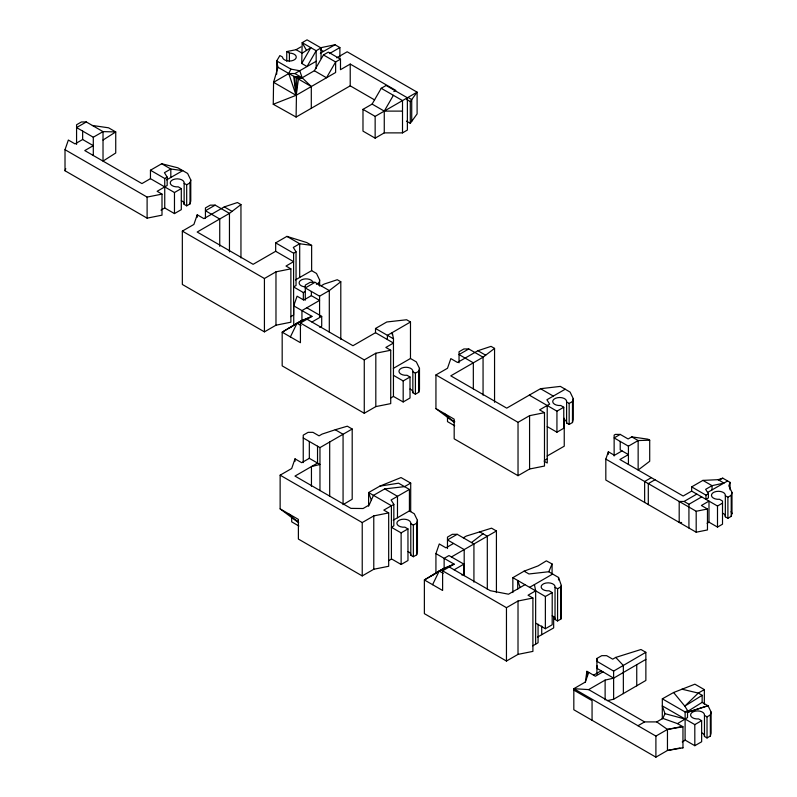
<?xml version="1.0" encoding="UTF-8"?>
<svg xmlns="http://www.w3.org/2000/svg" width="797" height="797" viewBox="0 0 797 797"><rect width="100%" height="100%" fill="white"/><g stroke="black" fill="none" stroke-linecap="round" stroke-linejoin="round"><path stroke-width="1.2" d="M293.734 325.495L293.734 305.839L297.082 296.185L303.767 300.051L311.368 295.657L319.577 300.399L301.943 310.581L301.943 320.404L282.178 332.17L282.178 365.873L364.269 413.264L375.815 406.6L390.719 403.611L390.719 350.252L385.858 347.442L393.459 343.049L393.499 338.815L392.273 332.568L410.485 321.998L406.619 319.756L386.774 321.988L375.517 328.484L375.517 332.698L352.961 345.719L307.054 319.208M311.448 486.429L311.448 466.574L319.966 464.462L309.326 458.325L301.724 462.708L295.029 458.853L291.692 468.506L280.136 475.171L280.136 508.875L298.716 522.802M364.269 413.264L364.269 359.905L375.825 353.23L390.719 350.252M375.815 406.6L375.825 353.23M390.6 398.062L393.449 396.418L393.459 343.049L375.517 332.698M407.974 551.574A6.964 4.025 0 0 1 410.804 555.25L413.364 556.724L416.682 554.802L417.449 551.913L417.419 520.292L414.281 513.776L409.419 510.887L409.429 489.438L391.108 499.998L393.838 504.391L393.828 525.841L391.407 527.315L391.417 559.076L388.567 560.719M393.22 520.222L397.474 517.761L397.494 496.312L384.722 488.91L373.474 495.355L369.16 505.009L363.083 508.516L350.919 508.376L294.98 476.078L317.535 463.057L317.535 446.21M410.017 389.046A6.964 4.025 0 0 1 412.846 392.722L415.396 394.196L418.724 392.273L419.481 389.384L419.481 368.383L416.333 361.908L410.475 358.491L410.485 321.998M410.684 511.654L410.714 483.102L401.021 477.562L379.86 486.13L368.603 492.546L368.613 506.205M552.191 615.802A6.964 4.025 0 0 1 555.021 619.478L557.571 620.953L560.899 619.03L561.267 617.615L561.297 585.416L558.538 577.466L552.67 574.049L534.428 584.59L535.654 590.826L535.644 623.105L545.367 628.723L545.377 596.505L535.654 590.826L528.052 595.22L532.914 598.029L532.904 651.388L518.01 654.377L506.454 661.042L424.373 613.65L424.373 579.947L435.929 573.272L435.929 553.616L439.277 543.962L445.961 547.828L453.553 543.434M506.454 661.042L506.464 607.683L518.02 601.008L532.914 598.029M512.85 592.56L512.85 577.666L524.097 571.16L538.085 565.9L546.363 560.849L552.082 563.957L552.082 573.88M517.711 589.162L517.711 580.475L512.85 577.666M518.01 654.377L518.02 601.008M544.221 461.274L547.26 463.027L547.21 405.484L529.278 395.123L506.723 408.144L450.783 375.845L483.062 357.205L494.558 348.399L491.032 346.366L477.891 350.72L457.528 362.476L450.833 358.61L447.496 368.264L435.939 374.939L435.939 408.642L454.519 422.569M561.297 585.416L560.919 586.831L557.601 588.754L555.041 587.279A6.964 4.025 0 0 0 548.236 582.836A6.964 4.025 0 0 0 541.163 587.13A6.964 4.025 0 0 0 549.203 590.826L552.211 592.569L552.191 624.768L545.367 628.723M555.021 619.478L555.041 587.279M547.21 426.584L556.934 432.203L556.944 411.182L547.21 405.484L539.609 409.867L544.481 412.677L544.481 466.036L529.587 469.015L518.03 475.689L454.18 438.828L454.18 419.172L435.939 408.642M557.571 620.953L557.601 588.754M558.538 579.937L558.538 577.466M560.899 619.03L560.919 586.831M529.278 395.123L540.525 388.707L560.371 386.396L570.104 392.094L573.242 398.61L572.485 401.499L569.158 403.421L566.607 401.947A6.964 4.025 0 0 0 559.803 397.504A6.964 4.025 0 0 0 552.729 401.798A6.964 4.025 0 0 0 560.759 405.494L563.768 407.237L563.768 428.258L556.934 432.203M573.242 398.61L573.242 419.63L572.475 422.53L569.158 424.442L566.597 422.968L566.607 401.947M569.158 424.442L569.158 403.421M572.475 422.53L572.485 401.499M605.122 699.925L605.122 680.1L613.64 678.157L645.869 659.388L645.839 652.315L640.967 649.505L615.742 657.415L612.704 659.169L606.617 655.662L601.755 655.662L596.893 658.461L596.893 661.271L613.61 671.104L613.64 699.228L607.254 700.673M704.339 704.269L704.359 689.614L694.904 684.185L673.585 692.513L662.327 698.83L662.287 718.874M682.242 741.947L685.091 740.303L685.131 711.99L687.552 710.526L684.812 706.132L673.585 692.513M687.552 710.526L687.512 717.589L677.49 723.626L662.845 718.386L656.758 721.903L644.594 721.903L637.969 725.728M687.831 711.293L702.117 702.376L702.167 695.313L698.262 693.081L681.933 689.176M387.372 339.542L387.422 335.308L392.273 332.568L392.254 334.69M374.61 99.924L350.222 85.837L296.095 117.049L273.251 104.268L273.57 82.31L277.944 67.257L276.698 60.951L279.886 55.551L282.517 57.065A6.884 3.975 0 0 0 289.401 61.04A6.884 3.975 0 0 0 296.275 57.065A6.884 3.975 0 0 0 289.401 53.1L286.751 51.566L286.751 61.22M707.955 705.743L687.094 712.428L707.955 705.743L702.117 702.376M296.095 117.049L296.723 78.066L302.183 77.767L314.337 70.744L323.462 54.943L328.324 52.134L340.488 59.157L340.488 69.688L350.222 64.069L395.82 90.4L393.877 91.525M321.032 47.92L316.17 50.729L307.044 66.53L301.714 63.451L302.183 42.659L307.044 39.85L321.032 47.92L321.032 58.46M680.06 747.955L667.458 750.475L655.901 757.15L573.82 709.758L573.82 688.698L585.367 682.023L586.891 671.313L595.399 676.235L603 671.851L613.64 678.157M273.251 104.268L296.095 95.321L298.457 79.072L302.183 77.767L311.298 86.544L311.298 108.272M181.298 200.685A6.964 4.025 0 0 1 184.137 204.361L186.687 205.835L190.015 203.912L190.015 182.852L190.772 179.963L187.624 173.447L177.9 167.828L161.701 163.744L150.454 170.229L150.454 178.658L174.473 192.525L181.298 188.58L181.298 209.641L174.473 213.586L164.74 207.977L160.944 210.169M190.015 203.912L190.772 201.023L190.772 179.963M318.88 285.316L319.637 279.976L316.499 273.461L311.637 270.651L295.438 279.906M418.724 392.273L418.724 371.272L419.481 368.383M416.682 554.802L416.662 523.181L417.419 520.292M722.51 513.129A6.964 4.025 0 0 1 725.34 516.805L727.9 518.279L731.218 516.356L731.218 495.296L731.985 492.407L728.837 485.881L730.052 482.374L722.759 478.16L718.087 479.674L702.914 480.392L691.657 486.887L691.657 491.101L717.499 506.025L722.51 503.126M731.218 516.356L731.985 513.467L731.985 492.407M701.649 732.802A6.964 4.025 0 0 1 704.478 736.468L707.039 737.952L710.366 736.029L710.346 714.939L711.103 712.04L707.965 705.524M710.366 736.029L711.123 733.14L711.103 712.04M166.563 179.893L182.762 170.638L170.817 169.004L164.441 172.69L167.171 177.083L167.171 185.502L157.139 191.3L162 194.109L162 215.17L147.106 218.149L65.015 170.757L65.015 149.697L68.363 140.043L75.048 143.908L82.649 139.515L93.299 145.662L84.781 150.573L141.936 183.579L150.454 178.658M65.015 170.757L65.762 168.615M197.238 214.791L193.89 224.445L182.334 231.11L182.344 284.469L264.425 331.861L275.981 325.196L290.875 322.207L290.875 268.848L286.013 266.039L293.605 261.655L275.672 251.294L253.117 264.315L197.178 232.027L229.456 213.387L240.953 204.57L237.436 202.538L224.296 206.891L203.922 218.647L197.238 214.791L197.238 217.272M731.218 495.296L727.9 497.208L725.34 495.734A6.964 4.025 0 0 0 718.545 491.291A6.964 4.025 0 0 0 711.472 495.595A6.964 4.025 0 0 0 719.502 499.291L722.51 501.024L722.51 524.197L717.499 527.086L708.991 522.174L708.991 501.104L701.39 505.497L707.467 509.004L707.467 529.945L696.189 532.207L605.82 480.033L605.82 459.102L608.36 451.779L614.437 455.296L622.039 450.903M585.367 682.023L588.714 672.369M524.097 571.16L528.959 573.97L548.804 571.738L552.082 563.957M662.845 718.386L664.987 713.664L662.287 705.893L694.805 724.612L701.639 720.667L701.649 741.758L694.825 745.703L685.091 740.084M277.944 67.257L294.79 76.94L302.183 77.767L299.752 70.744L290.865 69.11L288.773 73.533L273.57 82.31L296.095 95.321L335.627 72.497L335.627 61.967L323.462 54.943M290.387 336.912L297.022 323.253L301.943 320.404L311.976 316.369L293.734 305.839M432.582 584.689L439.217 571.031L444.138 568.181L454.17 564.146L435.929 553.616M301.714 63.451L310.83 47.651L302.183 53.19L296.076 49.693L286.751 51.566M372.109 104.098L381.225 88.298L386.097 85.488L407.377 97.772L407.377 130.07L402.505 132.88L384.264 132.88L375.148 138.15L362.984 131.126L362.984 109.358L372.109 104.098L384.264 111.112L402.505 111.112M393.389 95.321L384.264 111.112L384.264 132.88M406.5 121.144L410.286 123.326L417.1 113.921L417.1 92.153L347.173 51.785L336.703 57.832M410.286 123.326L410.286 101.558L417.1 92.153L407.984 97.423L411.72 99.585L411.72 121.274M321.091 285.834L324.13 284.081L337.28 279.727L340.797 281.759L329.3 290.576L319.577 296.185L305.281 287.936L315.014 282.317L329.3 290.576L329.3 332.219M471.495 542.558L482.982 533.751M103.022 140.043L115.734 131.933L108.561 127.799L92.382 125.478M702.167 695.313L684.812 706.132L698.262 693.081L704.359 689.614M288.863 328.314L297.022 323.253L311.976 316.369L300.429 323.044L300.429 342.7L282.178 332.17L297.022 323.253L301.037 325.565M431.047 576.092L439.217 571.031L454.17 564.146L442.614 570.821L442.614 590.477L424.373 579.947L439.217 571.031L443.232 573.342M435.929 573.272L444.138 568.181L444.138 558.358L449 555.549L463.894 564.146L463.894 573.979L461.941 575.105M532.794 645.839L538.075 642.741L538.065 624.161M613.64 699.228L645.869 680.449L645.869 659.388M645.839 652.315L613.61 671.104M86.305 121.961L76.572 127.58L93.299 137.233L103.022 131.615L115.734 131.933L115.734 152.994L103.022 161.104L103.022 131.615L86.305 121.961L81.433 121.961L76.572 124.77L76.572 144.436M296.076 49.693L300.947 46.884M320.334 53.24L335.019 44.762L339.881 47.571L339.881 57.245M311.298 86.544L294.79 76.94L296.095 95.321L288.773 73.533L294.88 73.553L316.17 61.269M329.41 53.618L339.881 47.571M340.488 59.157L335.627 61.967L326.501 77.767L314.337 70.744M150.454 170.229L164.74 178.488L167.171 177.083M181.298 188.58L178.289 186.847A6.964 4.025 0 0 1 170.259 183.151A6.964 4.025 0 0 1 177.332 178.847A6.964 4.025 0 0 1 184.137 183.29L186.687 184.774L190.015 182.852M229.456 251.852L229.456 213.387L215.17 205.138L205.437 210.747L219.733 218.996L219.733 246.303M362.984 109.358L375.148 116.382L407.377 97.772M275.672 251.294L275.672 242.876L286.92 236.38L306.765 242.567L311.637 245.376L311.637 270.651M275.672 242.876L293.605 253.227L296.046 251.822L293.306 247.439L299.692 243.752L311.637 245.376M182.334 231.11L264.425 278.502L275.971 271.837L290.875 268.848M316.389 284.31L318.88 282.875M296.046 251.822L296.046 285.525L293.605 286.93L303.338 292.549L305.291 291.423M290.766 316.658L293.615 315.014L293.605 253.227M311.926 322.018L321.709 316.369L321.709 326.202L319.746 327.328M393.31 368.393L410.475 358.491M393.449 396.418L403.182 401.957L410.017 398.012L410.007 377.001L406.998 375.267A6.964 4.025 0 0 1 398.968 371.571A6.964 4.025 0 0 1 406.042 367.268A6.964 4.025 0 0 1 412.846 371.711L415.396 373.185L418.724 371.272M393.449 375.327L403.182 380.946L410.007 377.001M483.062 395.182L483.062 357.205L468.775 348.956L459.042 354.575L473.328 362.824L473.328 388.886M303.239 437.961L319.966 447.615L352.194 429.005L352.194 499.221L343.069 504.66L343.069 434.275L335.238 429.752L322.088 434.096L319.049 435.849L312.972 432.343L308.11 432.343L303.239 435.152L303.239 462.599M565.232 389.205L546.911 399.765L549.641 404.159L547.21 405.484M435.939 374.939L518.03 422.33L529.577 415.665L544.481 412.677M280.136 475.171L362.227 522.563L373.773 515.898L388.677 512.909L388.677 566.268L373.783 569.257L362.227 575.922L298.387 539.061L298.387 519.405L280.136 508.875M556.944 411.182L563.768 407.237M391.417 558.856L401.14 564.475L407.974 560.53L407.954 528.919L404.946 527.176A6.964 4.025 0 0 1 396.906 523.48A6.964 4.025 0 0 1 403.979 519.186A6.964 4.025 0 0 1 410.784 523.629L413.344 525.103L416.662 523.181M371.322 500.187L368.603 492.546L391.407 505.716L391.407 527.315L401.12 532.864L407.954 528.919M544.371 460.487L547.22 458.843M620.215 434.405L614.138 437.922L628.425 446.171L638.148 440.552L649.704 440.203L649.704 461.264L638.148 470.041L638.148 440.552L631.772 436.866L628.116 438.968L620.215 434.405L615.354 434.405L614.138 435.112L614.138 455.994M473.926 582.149L473.926 543.962L457.209 534.309L447.476 539.928L464.193 549.581L464.193 575.643M463.286 537.826L466.325 536.062L491.56 528.172L496.421 530.981L496.421 592.569M451.431 556.954L496.421 530.981M454.111 569.795L463.894 564.146M651.338 477.652L644.643 481.508L644.643 502.528M654.985 479.754L648.3 483.62L648.3 504.64M535.654 590.826L525.004 584.689L508.526 594.203L490.294 590.687L449.249 566.986M691.657 491.101L683.149 496.013L619.907 459.51L628.425 454.589L620.215 449.857L620.215 441.428M719.113 480.272L722.759 478.16M681.624 522.493L679.193 522.493L679.193 501.462L684.065 501.462L696.827 494.09M707.776 492.327L727.621 480.97M684.065 501.462L688.927 504.272L701.699 496.9M691.657 486.887L705.953 495.136L708.384 493.732L705.644 489.348L712.03 485.662L723.975 483.082L718.087 479.674M545.377 596.505L552.211 592.569M707.088 523.27L708.991 522.174M537.467 637.122L553.666 627.916L553.656 616.788M593.576 675.179L601.177 670.795M655.901 757.15L655.901 736.089L573.82 688.698L588.654 689.604L605.122 680.1M655.901 736.089L667.458 729.424L682.352 726.436M701.639 720.667L698.63 718.924A6.964 4.025 0 0 1 690.591 715.238A6.964 4.025 0 0 1 697.664 710.934A6.964 4.025 0 0 1 704.468 715.377L707.019 716.852L710.346 714.939M397.474 517.761L409.419 510.887M547.111 456.043L564.246 446.19L564.236 418.236M410.714 483.102L404.567 486.628L384.722 488.91M529.567 587.319L534.428 584.59M393.838 504.391L383.805 510.1L388.677 512.909M335.238 429.752L347.323 426.196L352.194 429.005M320.424 47.77L335.019 44.762M65.015 149.697L147.106 197.088L162 194.109M605.82 459.102L696.189 511.266L707.467 509.004M667.458 729.424L682.959 726.784L682.959 747.845L667.458 750.475L667.458 729.424L656.758 721.903M379.86 486.13L398.54 483.181L409.429 489.438M215.17 205.138L210.308 205.138L205.437 207.937L205.437 218.199M315.014 282.317L310.153 282.317L305.281 285.127L305.281 300.19M468.775 348.956L463.904 348.956L459.042 351.766L459.042 362.794M457.209 534.309L452.337 534.309L447.476 537.118L447.476 548.555M631.772 436.866L647.951 439.187L649.704 440.203M664.987 713.664L685.091 719.063M375.517 328.484L393.499 338.815M320.723 49.852L323.462 51.436M406.5 99.376L410.286 101.558M381.225 88.298L402.505 100.581L402.505 132.88M290.865 69.11L276.698 60.951L276.698 74.161M294.88 73.553L302.183 77.767L293.685 76.323L296.095 95.321M161.701 163.744L170.817 169.004L170.817 177.432M286.92 236.38L299.692 243.752L299.692 277.456M702.914 480.392L712.03 485.662L712.03 489.876M477.891 350.72L485.672 355.203M540.525 388.707L553.297 396.079M224.296 206.891L232.076 211.384M306.805 307.772L321.709 316.369M300.429 323.044L364.269 359.905M454.798 421.693L450.783 419.381L444.148 413.374M454.679 425.777L447.496 421.623L447.496 416.711M479.465 531.719L487.306 536.242L487.306 589.212M442.614 570.821L506.464 607.683M662.327 698.83L685.131 711.99M603 671.851L596.913 668.334L596.893 658.461M677.49 723.626L682.959 726.784M297.988 521.348L294.98 519.614L288.345 513.607M588.654 689.604L644.594 721.903M298.875 526.01L291.692 521.856L291.692 516.944M682.352 747.496L682.959 747.845M573.82 690.102L592.061 700.633L592.061 720.289M525.004 584.689L517.711 580.475L520.142 587.499M548.804 571.738L552.67 574.049M615.742 657.415L623.344 665.485L623.364 693.609M306.506 50.42L302.183 42.659L316.17 50.729L316.17 68.522M731.118 511.664L731.985 513.467M707.019 716.852L707.039 737.952M704.468 715.377L704.478 736.468M694.805 724.612L694.825 745.703M541.721 625.994L541.721 634.671M413.344 525.103L413.364 556.724M410.784 523.629L410.804 555.25M401.12 532.864L401.14 564.475M730.052 482.374L730.052 489.796M727.9 497.208L727.9 518.279M725.34 495.734L725.34 516.805M717.499 506.025L717.499 527.086M708.384 493.732L708.384 497.946L705.953 499.35L705.953 495.136M696.189 511.266L696.189 532.207M688.927 504.272L688.927 528.003M636.743 664.818L636.743 685.888M628.425 446.171L628.425 464.502M608.36 451.779L608.36 454.26M596.913 665.525L596.913 674.202M586.891 671.313L586.891 676.274M535.644 623.105L535.644 644.195M529.577 415.665L529.587 469.015M518.03 422.33L518.03 475.689M494.558 348.399L494.558 402.296M415.396 373.185L415.396 394.196M412.846 371.711L412.846 392.722M403.182 380.946L403.182 401.957M375.148 116.382L375.148 138.15M373.773 515.898L373.783 569.257M362.227 522.563L362.227 575.922M350.222 64.069L350.222 85.837M340.797 281.759L340.797 339.333M329.689 441.996L329.689 496.332M319.966 447.615L319.966 490.613M319.637 279.976L319.637 286.083M319.577 296.185L319.577 316.539M311.368 291.453L311.368 295.657M309.326 441.468L309.326 458.325M303.338 292.549L303.338 299.871M295.029 458.853L295.029 461.333M289.401 53.1L289.401 61.538M275.971 271.837L275.981 325.196M264.425 278.502L264.425 331.861M240.953 204.57L240.953 257.929M186.687 184.774L186.687 205.835M184.137 183.29L184.137 204.361M174.473 192.525L174.473 213.586M164.74 178.488L164.74 207.977M147.106 197.088L147.106 218.149M93.299 137.233L93.299 155.574M82.649 131.087L82.649 139.515M563.768 419.292A6.964 4.025 0 0 1 566.597 422.968M305.341 286.89A6.964 4.025 0 0 1 299.114 282.825A6.964 4.025 0 0 1 305.59 278.88A6.964 4.025 0 0 1 312.952 282.268"/></g></svg>
